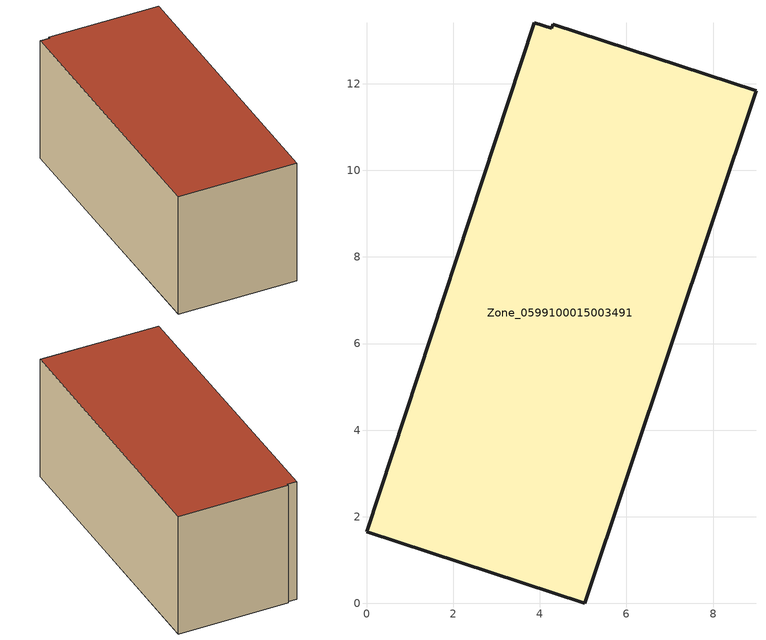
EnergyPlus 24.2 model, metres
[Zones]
Zone_0599100015003491
 floor ground (C_G): 4.27,13.28 4.3,13.37 8.99,11.84 5.04,0 0,1.65 3.87,13.41 z0.79
 wall outside (C_F): 0,1.65 5.04,0 8.99,11.84 4.3,13.37 4.27,13.28 3.87,13.41 0,1.65 z0.79:6.47
 roof outside (C_R): 4.27,13.28 3.87,13.41 0,1.65 5.04,0 8.99,11.84 4.3,13.37 z6.47
[BUILDING]
Pand.0599100015003491: North Axis=0; Terrain=City; Loads Convergence Tolerance Value=0.04; Temperature Convergence Tolerance Value=0.4; Solar Distribution=FullExterior; Maximum Number of Warmup Days=25; Minimum Number of Warmup Days=1
[Site:Location]
Rotterdam.The.Hague.AP_ZH_NLD Design_Conditions: Latitude=51.96; Longitude=4.45; Time Zone=1; Elevation=-4.5
[SITE:GROUNDTEMPERATURE:BUILDINGSURFACE]
18, 18, 18, 18, 18, 18, 18, 18, 18, 18, 18, 18
[MATERIAL] Thermal Absorptance=0.9; Solar Absorptance=0.7; Visible Absorptance=0.7
Name | Roughness | Thickness | Conductivity | Density | Specific Heat
G.TC.1965-1974 | MediumSmooth | 0.15 | 0.882353 | 540 | 1210
F.TC.1965-1974 | Rough | 0.3 | 0.697674 | 1920 | 840
R.TC.1965-1974 | MediumRough | 0.2 | 0.232558 | 1500 | 1000
[CONSTRUCTION]
C_G: G.TC.1965-1974
C_F: F.TC.1965-1974
C_R: R.TC.1965-1974
[ZONE]
Zone_0599100015003491: Type=1; Multiplier=1; Ceiling Height=Autocalculate; Volume=Autocalculate; Floor Area=autocalculate; Part of Total Floor Area=Yes
[ZONEINFILTRATION:DESIGNFLOWRATE]
Infil_Zone_0599100015003491: Zone or ZoneList or Space or SpaceList=Zone_0599100015003491; Schedule=AlwaysOn; Design Flow Rate Calculation Method=Flow/Area; Flow Rate per Floor Area=0.003; Constant Term Coefficient=1; Temperature Term Coefficient=0; Velocity Term Coefficient=0; Velocity Squared Term Coefficient=0
[HVACTEMPLATE:ZONE:IDEALLOADSAIRSYSTEM]
Zone_0599100015003491: Maximum Heating Supply Air Temperature=50; Minimum Cooling Supply Air Temperature=13; Maximum Heating Supply Air Humidity Ratio=0.0156; Minimum Cooling Supply Air Humidity Ratio=0.0077; Heating Limit=NoLimit; Cooling Limit=NoLimit; Dehumidification Control Type=ConstantSensibleHeatRatio; Cooling Sensible Heat Ratio=0.7; Dehumidification Setpoint=60; Humidification Control Type=None; Humidification Setpoint=30; Outdoor Air Method=None; Outdoor Air Flow Rate per Person=0.00944; Outdoor Air Flow Rate per Zone Floor Area=0; Outdoor Air Flow Rate per Zone=0; Demand Controlled Ventilation Type=None; Outdoor Air Economizer Type=NoEconomizer; Heat Recovery Type=None; Sensible Heat Recovery Effectiveness=0.7; Latent Heat Recovery Effectiveness=0.65
[ZONECONTROL:THERMOSTAT]
ThermostatControl_Zone_0599100015003491: Zone or ZoneList=Zone_0599100015003491; Control Type Schedule=DualSetpointControlType; Control 1=Thermostat_Zone_0599100015003491; Temperature Difference Between Cutout And Setpoint=0
[THERMOSTATSETPOINT:DUALSETPOINT]
Thermostat_Zone_0599100015003491: Heating Setpoint Temperature Schedule=HeatingSetpoint_Zone_0599100015003491; Cooling Setpoint Temperature Schedule=CoolingSetpoint_Zone_0599100015003491
[SCHEDULE:COMPACT]
HeatingSetpoint_Zone_0599100015003491: Through: 12/31, For: AllDays, Until: 24:00, 21
CoolingSetpoint_Zone_0599100015003491: Through: 12/31, For: AllDays, Until: 24:00, 24
DualSetpointControlType: Through: 12/31, For: AllDays, Until: 24:00, 4
AlwaysOn: Through: 12/31, For: AllDays, Until: 24:00, 1
